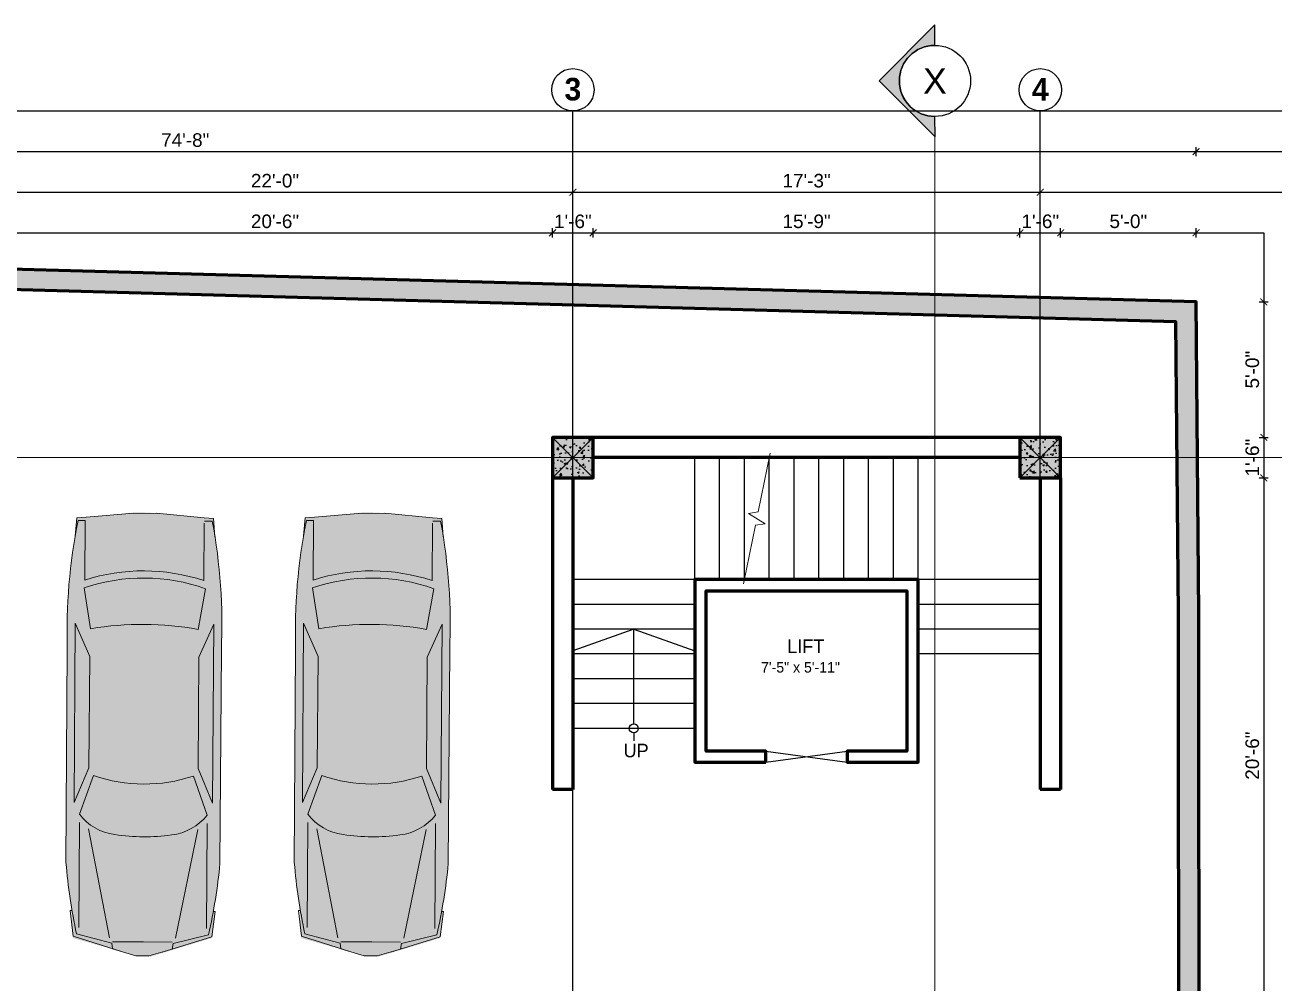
# Model space of a CAD drawing. Header units: feet. Extents: x 109753 to 150441, y 47761 to 75080.
# Drawn here: x 125561 to 126114, y 51160 to 51585 of the extents above; entities that cross this region are included whole.
import ezdxf

# ---------------------------------------------------------------- set-up
doc = ezdxf.new("R2010")
doc.units = ezdxf.units.FT
doc.header["$LTSCALE"] = 50
doc.header["$MEASUREMENT"] = 0
doc.header["$PDMODE"] = 3
doc.header["$PDSIZE"] = -10
for name, pattern in [('( Hidden )', [0.375, 0.25, -0.125]), ('ACAD_ISO04W100', [30, 24, -3, 0, -3]), ('CENTER', [2, 1.25, -0.25, 0.25, -0.25]), ('DASHED', [0.75, 0.5, -0.25])]:
    doc.linetypes.add(name, pattern=pattern)
doc.layers.add('A-ANNO-MASK', color=7, linetype='Continuous', lineweight=13, true_color=0xffffff)
for name, color, linetype, lineweight in [('A-Furniture', 175, 'Continuous', 0), ('CENTRELINE', 146, 'CENTER', 18), ('COLUMN', 16, 'Continuous', 40), ('DIMENSION', 5, 'Continuous', 15), ('LK-VEHC-013M', 13, 'Continuous', 5), ('LK-VEHC-025M', 1, 'Continuous', 5), ('LK-VEHC-COLR', 7, 'Continuous', 5), ('STAIRCASE', 210, 'Continuous', 25), ('TEXT', 181, 'Continuous', 13), ('WALL', 1, 'Continuous', 60)]:
    doc.layers.add(name, color=color, linetype=linetype, lineweight=lineweight)
doc.layers.add('HACTH', color=251, linetype='Continuous')
doc.styles.add('GL_Imperial', font='GOTHIC.TTF', dxfattribs={"height": 8})
doc.styles.add('SANS', font='sanss___.ttf', dxfattribs={"height": 11.81102362204724})
doc.styles.add('STYLUS', font='stylu.ttf')
doc.styles.add('TIMES', font='arial.ttf')
doc.dimstyles.new("1-8'", dxfattribs={"dimtxt": 6, "dimasz": 3, "dimexe": 2, "dimexo": 1, "dimgap": 2, "dimtad": 1, "dimdec": 0, "dimzin": 3, "dimdsep": 46, "dimlunit": 4, "dimtxsty": 'TIMES', "dimblk": 'ARCHTICK', "dimcen": 8, "dimdle": 2, "dimclrt": 7, "dimadec": 0, "dimazin": 0, "dimtfac": 1, "dimtdec": 0, "dimtix": 1, "dimtmove": 0, "dimatfit": 3, "dimfxl": 2, "dimfxlon": 1, "dimarcsym": 0})

# ---------------------------------------------------------------- blocks, each defined once
blk = doc.blocks.new('ARROW')
at = {"layer": 'A-ANNO-MASK'}
h = blk.add_hatch(color=256, dxfattribs=at)
edge = h.paths.add_edge_path()
edge.add_line((0, 17169.44834330531), (0, 26968.98400393563))
edge.add_line((0, 26968.98400393563), (-26968.9840039349, 0))
edge.add_line((-26968.9840039349, 0), (0, -26968.98400393508))
edge.add_line((0, -26968.98400393508), (0, -17169.44834330531))
edge.add_ellipse((0, 0), major_axis=(-12140.63335278354, 12140.63335278354), ratio=0.9999999999999748, start_angle=-45.00000000000068, end_angle=134.9999999999993, ccw=False)
for p, q in [((0, 26968.98400393563), (-26968.9840039349, 0)), ((0, 17169.44834330531), (0, 26968.98400393563)), ((0, -26968.98400393508), (-26968.9840039349, 0)), ((-26968.9840039349, 0), (0, -26968.98400393508)), ((0, -26968.98400393508), (0, -17169.44834330531))]:
    blk.add_line(p, q)
blk.add_ellipse((0, 0), major_axis=(12140.63335278354, 12140.63335278354), ratio=0.9999999999999746, start_param=0.785398163397461, end_param=3.926990816987254)
blk = doc.blocks.new('_ArchTick')
at = {"color": 0, "linetype": 'ByBlock', "const_width": 0.15}
blk.add_lwpolyline([(-0.5, -0.5), (0.5, 0.5)], dxfattribs=at)
blk = doc.blocks.new('*D874')
at = {"layer": 'Defpoints', "color": 0, "transparency": 16777216}
for p in [(125803.2465866081, 51510.65610774327), (125539.3277109663, 51402.02433463007), (125803.2465866081, 51402.02433463007)]:
    blk.add_point(p, dxfattribs=at)
at = {"layer": 'DIMENSION', "color": 0, "lineweight": -2, "transparency": 16777216}
for p, q in [((125537.3277109663, 51510.65610774327), (125805.2465866081, 51510.65610774327)), ((125539.3277109663, 51508.65610774327), (125539.3277109663, 51512.65610774327)), ((125803.2465866081, 51508.65610774327), (125803.2465866081, 51512.65610774327))]:
    blk.add_line(p, q, dxfattribs=at)
at = {"layer": 'DIMENSION', "color": 0, "lineweight": -2, "transparency": 16777216, "xscale": 3, "yscale": 3, "zscale": 3, "rotation": 180}
blk.add_blockref('_ArchTick', (125539.3277109663, 51510.65610774327), dxfattribs=at)
at = {"layer": 'DIMENSION', "color": 0, "lineweight": -2, "transparency": 16777216, "xscale": 3, "yscale": 3, "zscale": 3}
blk.add_blockref('_ArchTick', (125803.2465866081, 51510.65610774327), dxfattribs=at)
at = {"layer": 'DIMENSION', "color": 7, "transparency": 16777216, "insert": (125671.2871487872, 51515.7195456696), "char_height": 6, "attachment_point": 5, "style": 'TIMES'}
blk.add_mtext('22\'-0"', dxfattribs=at)
blk = doc.blocks.new('*D875')
at = {"layer": 'Defpoints', "color": 0, "transparency": 16777216}
for p in [(126010.3277109663, 51510.65610774327), (125803.2465866081, 51402.02433463007), (126010.3277109663, 51402.02433463007)]:
    blk.add_point(p, dxfattribs=at)
at = {"layer": 'DIMENSION', "color": 0, "lineweight": -2, "transparency": 16777216}
for p, q in [((125801.2465866081, 51510.65610774327), (126012.3277109663, 51510.65610774327)), ((125803.2465866081, 51508.65610774327), (125803.2465866081, 51512.65610774327)), ((126010.3277109663, 51508.65610774327), (126010.3277109663, 51512.65610774327))]:
    blk.add_line(p, q, dxfattribs=at)
at = {"layer": 'DIMENSION', "color": 0, "lineweight": -2, "transparency": 16777216, "xscale": 3, "yscale": 3, "zscale": 3, "rotation": 180}
blk.add_blockref('_ArchTick', (125803.2465866081, 51510.65610774327), dxfattribs=at)
at = {"layer": 'DIMENSION', "color": 0, "lineweight": -2, "transparency": 16777216, "xscale": 3, "yscale": 3, "zscale": 3}
blk.add_blockref('_ArchTick', (126010.3277109663, 51510.65610774327), dxfattribs=at)
at = {"layer": 'DIMENSION', "color": 7, "transparency": 16777216, "insert": (125906.7871487872, 51515.72159205432), "char_height": 6, "attachment_point": 5, "style": 'TIMES'}
blk.add_mtext('17\'-3"', dxfattribs=at)
blk = doc.blocks.new('*D876')
at = {"layer": 'Defpoints', "color": 0, "transparency": 16777216}
for p in [(126019.3277109664, 51393.0243346301), (126019.3277109664, 51128.90618864393), (126127.3277109671, 51128.90618864393)]:
    blk.add_point(p, dxfattribs=at)
at = {"layer": 'DIMENSION', "color": 0, "lineweight": -2, "transparency": 16777216}
for p, q in [((126127.3277109671, 51395.0243346301), (126127.3277109671, 51126.90618864393)), ((126125.3277109671, 51393.0243346301), (126129.3277109671, 51393.0243346301)), ((126125.3277109671, 51128.90618864393), (126129.3277109671, 51128.90618864393))]:
    blk.add_line(p, q, dxfattribs=at)
at = {"layer": 'DIMENSION', "color": 0, "lineweight": -2, "transparency": 16777216, "xscale": 3, "yscale": 3, "zscale": 3}
for p, rotation in [((126127.3277109671, 51393.0243346301), 90), ((126127.3277109671, 51128.90618864393), 270)]:
    blk.add_blockref('_ArchTick', p, dxfattribs=dict(at, rotation=rotation))
at = {"layer": 'DIMENSION', "color": 7, "transparency": 16777216, "insert": (126122.2642730408, 51260.96526163696), "char_height": 6, "attachment_point": 5, "rotation": 90, "style": 'TIMES'}
blk.add_mtext('22\'-0"', dxfattribs=at)
blk = doc.blocks.new('*D887')
at = {"layer": 'Defpoints', "color": 0, "transparency": 16777216}
for p in [(126079.3277109663, 51528.65610774327), (125183.7131148961, 51486.73449358177), (126079.3277109663, 51462.02433463007)]:
    blk.add_point(p, dxfattribs=at)
at = {"layer": 'DIMENSION', "color": 0, "lineweight": -2, "transparency": 16777216}
for p, q in [((125181.7131148961, 51528.65610774327), (126081.3277109663, 51528.65610774327)), ((125183.7131148961, 51526.65610774327), (125183.7131148961, 51530.65610774327)), ((126079.3277109663, 51526.65610774327), (126079.3277109663, 51530.65610774327))]:
    blk.add_line(p, q, dxfattribs=at)
at = {"layer": 'DIMENSION', "color": 0, "lineweight": -2, "transparency": 16777216, "xscale": 3, "yscale": 3, "zscale": 3, "rotation": 180}
blk.add_blockref('_ArchTick', (125183.7131148961, 51528.65610774327), dxfattribs=at)
at = {"layer": 'DIMENSION', "color": 0, "lineweight": -2, "transparency": 16777216, "xscale": 3, "yscale": 3, "zscale": 3}
blk.add_blockref('_ArchTick', (126079.3277109663, 51528.65610774327), dxfattribs=at)
at = {"layer": 'DIMENSION', "color": 7, "transparency": 16777216, "insert": (125631.5204129312, 51533.7195456696), "char_height": 6, "attachment_point": 5, "style": 'TIMES'}
blk.add_mtext('74\'-8"', dxfattribs=at)
blk = doc.blocks.new('*D888')
at = {"layer": 'Defpoints', "color": 0, "transparency": 16777216}
for p in [(126079.3277109664, 51462.0243346301), (126078.7001836289, 50471.7356516772), (126145.3277109673, 50471.7356516772)]:
    blk.add_point(p, dxfattribs=at)
at = {"layer": 'DIMENSION', "color": 0, "lineweight": -2, "transparency": 16777216}
for p, q in [((126143.3277109673, 51462.0243346301), (126147.3277109673, 51462.0243346301)), ((126145.3277109673, 51464.0243346301), (126145.3277109673, 50469.7356516772)), ((126143.3277109673, 50471.7356516772), (126147.3277109673, 50471.7356516772))]:
    blk.add_line(p, q, dxfattribs=at)
at = {"layer": 'DIMENSION', "color": 0, "lineweight": -2, "transparency": 16777216, "xscale": 3, "yscale": 3, "zscale": 3}
for p, rotation in [((126145.3277109673, 51462.0243346301), 90), ((126145.3277109673, 50471.7356516772), 270)]:
    blk.add_blockref('_ArchTick', p, dxfattribs=dict(at, rotation=rotation))
at = {"layer": 'DIMENSION', "color": 7, "transparency": 16777216, "insert": (126140.264273041, 50966.8799931536), "char_height": 6, "attachment_point": 5, "rotation": 90, "style": 'TIMES'}
blk.add_mtext('82\'-6"', dxfattribs=at)
blk = doc.blocks.new('*D907')
at = {"layer": 'Defpoints', "color": 0, "transparency": 16777216}
for p in [(125794.2465866081, 51492.65610774327), (125548.3277109663, 51402.02433463007), (125794.2465866081, 51402.02433463007)]:
    blk.add_point(p, dxfattribs=at)
at = {"layer": 'DIMENSION', "color": 0, "lineweight": -2, "transparency": 16777216}
for p, q in [((125548.3277109663, 51490.65610774327), (125548.3277109663, 51494.65610774327)), ((125794.2465866081, 51490.65610774327), (125794.2465866081, 51494.65610774327)), ((125546.3277109663, 51492.65610774327), (125796.2465866081, 51492.65610774327))]:
    blk.add_line(p, q, dxfattribs=at)
at = {"layer": 'DIMENSION', "color": 0, "lineweight": -2, "transparency": 16777216, "xscale": 3, "yscale": 3, "zscale": 3, "rotation": 180}
blk.add_blockref('_ArchTick', (125548.3277109663, 51492.65610774327), dxfattribs=at)
at = {"layer": 'DIMENSION', "color": 0, "lineweight": -2, "transparency": 16777216, "xscale": 3, "yscale": 3, "zscale": 3}
blk.add_blockref('_ArchTick', (125794.2465866081, 51492.65610774327), dxfattribs=at)
at = {"layer": 'DIMENSION', "color": 7, "transparency": 16777216, "insert": (125671.2871487872, 51497.7195456696), "char_height": 6, "attachment_point": 5, "style": 'TIMES'}
blk.add_mtext('20\'-6"', dxfattribs=at)
blk = doc.blocks.new('*D908')
at = {"layer": 'Defpoints', "color": 0, "transparency": 16777216}
for p in [(125812.2465866081, 51492.65610774327), (125794.2465866081, 51402.02433463007), (125812.2465866081, 51402.02433463007)]:
    blk.add_point(p, dxfattribs=at)
at = {"layer": 'DIMENSION', "color": 0, "lineweight": -2, "transparency": 16777216}
for p, q in [((125794.2465866081, 51490.65610774327), (125794.2465866081, 51494.65610774327)), ((125812.2465866081, 51490.65610774327), (125812.2465866081, 51494.65610774327)), ((125794.2465866081, 51492.65610774327), (125812.2465866081, 51492.65610774327))]:
    blk.add_line(p, q, dxfattribs=at)
at = {"layer": 'DIMENSION', "color": 7, "transparency": 16777216, "insert": (125803.2465866081, 51497.7195456696), "char_height": 6, "attachment_point": 5, "style": 'TIMES'}
blk.add_mtext('1\'-6"', dxfattribs=at)
blk = doc.blocks.new('*D909')
at = {"layer": 'Defpoints', "color": 0, "transparency": 16777216}
for p in [(126001.3277109663, 51492.65610774327), (125812.2465866081, 51402.02433463007), (126001.3277109663, 51402.02433463007)]:
    blk.add_point(p, dxfattribs=at)
at = {"layer": 'DIMENSION', "color": 0, "lineweight": -2, "transparency": 16777216}
for p, q in [((125812.2465866081, 51490.65610774327), (125812.2465866081, 51494.65610774327)), ((126001.3277109663, 51490.65610774327), (126001.3277109663, 51494.65610774327)), ((125810.2465866081, 51492.65610774327), (126003.3277109663, 51492.65610774327))]:
    blk.add_line(p, q, dxfattribs=at)
at = {"layer": 'DIMENSION', "color": 0, "lineweight": -2, "transparency": 16777216, "xscale": 3, "yscale": 3, "zscale": 3, "rotation": 180}
blk.add_blockref('_ArchTick', (125812.2465866081, 51492.65610774327), dxfattribs=at)
at = {"layer": 'DIMENSION', "color": 0, "lineweight": -2, "transparency": 16777216, "xscale": 3, "yscale": 3, "zscale": 3}
blk.add_blockref('_ArchTick', (126001.3277109663, 51492.65610774327), dxfattribs=at)
at = {"layer": 'DIMENSION', "color": 7, "transparency": 16777216, "insert": (125906.7871487872, 51497.7195456696), "char_height": 6, "attachment_point": 5, "style": 'TIMES'}
blk.add_mtext('15\'-9"', dxfattribs=at)
blk = doc.blocks.new('*D910')
at = {"layer": 'Defpoints', "color": 0, "transparency": 16777216}
for p in [(126019.3277109663, 51492.65610774327), (126001.3277109663, 51402.02433463007), (126019.3277109663, 51402.02433463007)]:
    blk.add_point(p, dxfattribs=at)
at = {"layer": 'DIMENSION', "color": 0, "lineweight": -2, "transparency": 16777216}
for p, q in [((126001.3277109663, 51490.65610774327), (126001.3277109663, 51494.65610774327)), ((126019.3277109663, 51490.65610774327), (126019.3277109663, 51494.65610774327)), ((126001.3277109663, 51492.65610774327), (126019.3277109663, 51492.65610774327))]:
    blk.add_line(p, q, dxfattribs=at)
at = {"layer": 'DIMENSION', "color": 7, "transparency": 16777216, "insert": (126010.3277109663, 51497.7195456696), "char_height": 6, "attachment_point": 5, "style": 'TIMES'}
blk.add_mtext('1\'-6"', dxfattribs=at)
blk = doc.blocks.new('*D911')
at = {"layer": 'Defpoints', "color": 0, "transparency": 16777216}
for p in [(126079.3277109663, 51492.65610774327), (126079.3277109663, 51462.02433463007), (126019.3277109663, 51402.02433463007)]:
    blk.add_point(p, dxfattribs=at)
at = {"layer": 'DIMENSION', "color": 0, "lineweight": -2, "transparency": 16777216}
for p, q in [((126019.3277109663, 51490.65610774327), (126019.3277109663, 51494.65610774327)), ((126079.3277109663, 51490.65610774327), (126079.3277109663, 51494.65610774327)), ((126017.3277109663, 51492.65610774327), (126081.3277109663, 51492.65610774327))]:
    blk.add_line(p, q, dxfattribs=at)
at = {"layer": 'DIMENSION', "color": 0, "lineweight": -2, "transparency": 16777216, "xscale": 3, "yscale": 3, "zscale": 3, "rotation": 180}
blk.add_blockref('_ArchTick', (126019.3277109663, 51492.65610774327), dxfattribs=at)
at = {"layer": 'DIMENSION', "color": 0, "lineweight": -2, "transparency": 16777216, "xscale": 3, "yscale": 3, "zscale": 3}
blk.add_blockref('_ArchTick', (126079.3277109663, 51492.65610774327), dxfattribs=at)
at = {"layer": 'DIMENSION', "color": 7, "transparency": 16777216, "insert": (126049.3277109663, 51497.7195456696), "char_height": 6, "attachment_point": 5, "style": 'TIMES'}
blk.add_mtext('5\'-0"', dxfattribs=at)
blk = doc.blocks.new('*D912')
at = {"layer": 'Defpoints', "color": 0, "transparency": 16777216}
for p in [(126079.3277109664, 51462.0243346301), (126019.3277109664, 51402.0243346301), (126109.3277109666, 51402.0243346301)]:
    blk.add_point(p, dxfattribs=at)
at = {"layer": 'DIMENSION', "color": 0, "lineweight": -2, "transparency": 16777216}
for p, q in [((126107.3277109666, 51462.0243346301), (126111.3277109666, 51462.0243346301)), ((126109.3277109666, 51464.0243346301), (126109.3277109666, 51400.0243346301)), ((126107.3277109666, 51402.0243346301), (126111.3277109666, 51402.0243346301))]:
    blk.add_line(p, q, dxfattribs=at)
at = {"layer": 'DIMENSION', "color": 0, "lineweight": -2, "transparency": 16777216, "xscale": 3, "yscale": 3, "zscale": 3}
for p, rotation in [((126109.3277109666, 51462.0243346301), 90), ((126109.3277109666, 51402.0243346301), 270)]:
    blk.add_blockref('_ArchTick', p, dxfattribs=dict(at, rotation=rotation))
at = {"layer": 'DIMENSION', "color": 7, "transparency": 16777216, "insert": (126104.2642730403, 51432.02433463005), "char_height": 6, "attachment_point": 5, "rotation": 90, "style": 'TIMES'}
blk.add_mtext('5\'-0"', dxfattribs=at)
blk = doc.blocks.new('*D913')
at = {"layer": 'Defpoints', "color": 0, "transparency": 16777216}
for p in [(126019.3277109664, 51402.0243346301), (126019.3277109664, 51384.0243346301), (126109.3277109667, 51384.0243346301)]:
    blk.add_point(p, dxfattribs=at)
at = {"layer": 'DIMENSION', "color": 0, "lineweight": -2, "transparency": 16777216}
for p, q in [((126107.3277109667, 51402.0243346301), (126111.3277109667, 51402.0243346301)), ((126109.3277109667, 51402.0243346301), (126109.3277109667, 51384.0243346301)), ((126107.3277109667, 51384.0243346301), (126111.3277109667, 51384.0243346301))]:
    blk.add_line(p, q, dxfattribs=at)
at = {"layer": 'DIMENSION', "color": 7, "transparency": 16777216, "insert": (126104.2642730404, 51393.02433463005), "char_height": 6, "attachment_point": 5, "rotation": 90, "style": 'TIMES'}
blk.add_mtext('1\'-6"', dxfattribs=at)
blk = doc.blocks.new('*D914')
at = {"layer": 'Defpoints', "color": 0, "transparency": 16777216}
for p in [(126019.3277109664, 51384.0243346301), (126019.3277109664, 51137.90618864393), (126109.3277109668, 51137.90618864393)]:
    blk.add_point(p, dxfattribs=at)
at = {"layer": 'DIMENSION', "color": 0, "lineweight": -2, "transparency": 16777216}
for p, q in [((126107.3277109668, 51384.0243346301), (126111.3277109668, 51384.0243346301)), ((126109.3277109668, 51386.0243346301), (126109.3277109668, 51135.90618864393)), ((126107.3277109668, 51137.90618864393), (126111.3277109668, 51137.90618864393))]:
    blk.add_line(p, q, dxfattribs=at)
at = {"layer": 'DIMENSION', "color": 0, "lineweight": -2, "transparency": 16777216, "xscale": 3, "yscale": 3, "zscale": 3}
for p, rotation in [((126109.3277109668, 51384.0243346301), 90), ((126109.3277109668, 51137.90618864393), 270)]:
    blk.add_blockref('_ArchTick', p, dxfattribs=dict(at, rotation=rotation))
at = {"layer": 'DIMENSION', "color": 7, "transparency": 16777216, "insert": (126104.2642730405, 51260.96526163696), "char_height": 6, "attachment_point": 5, "rotation": 90, "style": 'TIMES'}
blk.add_mtext('20\'-6"', dxfattribs=at)
blk = doc.blocks.new('*U559')
at = {"layer": 'LK-VEHC-COLR', "true_color": 0x005194, "transparency": 33554508}
h = blk.add_hatch(color=154, dxfattribs=at)
h.dxf.hatch_style = 1
h.paths.add_polyline_path([(-25.75213022576508, 34.91884481146121), (-42.26832162663942, 35.02302258811727, 0.01430996461040831), (-56.78740247539452, 34.22631918383806), (-64.04236246976748, 33.51464944875321, 0.01359673957397087), (-77.72495420964519, 31.59597815946205), (-79.57703569288111, 31.45157919517293), (-85.33019990116945, 30.81197965707514), (-85.63882366552403, 26.79762010473211), (-85.65643963351272, 26.60177726209595), (-85.65643963351272, 25.71135338127563), (-87.99252476292759, 3.506093420982655), (-87.60317734777868, -5.843489360451031), (-85.2670922183638, -28.43831547339645), (-85.26709221836381, -30.78249489650047), (-77.72495420964557, -31.37052351556619, 0.007042589773804127), (-70.65057343839433, -32.45726969153014), (-49.73267678234605, -34.49209566329057, 0.003653844471798119), (-46.023479548878, -34.67137098649982), (70.90030584155829, -34.67137098649983, 0.005249798535519758), (76.22012046424663, -34.13222284144931), (79.08895889362381, -33.79452299645727, 0.01313141691335219), (92.3133507771629, -31.8079254413691), (92.3133507771629, -32.33397504703067), (93.4433892135323, -32.33397504703067), (104.3451181147416, -31.16527756551728), (112.9107618865362, -3.506094397424791), (112.5214144713875, 3.116527268330683), (104.7344655298903, 31.55484274172726), (92.3133507771629, 32.28590604928306), (92.3133507771629, 32.03338008526483, 0.02146020927456215), (70.65636880234648, 34.91884481146121)])
h.paths.add_polyline_path([(27.69171155586878, -24.5578266057521), (43.41048860950241, -31.19836846138492), (-37.62853956632808, -31.19836846138491), (-22.60837491539836, -24.5578266057521)], flags=16)
h.paths.add_polyline_path([(31.19074532912214, 22.68841027346849), (48.7095104534037, 28.97224696900185, -0.2037848478627256), (57.81809721554799, 12.9043723376806, -0.04670600568767259), (58.69412905926497, -0.01802310301409986, -0.04625310885510214), (57.81809721554798, -12.67891769378478, -0.2037848478627262), (48.70951045340369, -28.74679232510608), (31.15680274369669, -22.45078070386737, 0.1659889442403227)], flags=16)
h.paths.add_polyline_path([(-22.60837491539837, 24.78328124964787), (-37.62853956632807, 31.4238231052807), (43.41048860950239, 31.42382310528069), (27.69171155586877, 24.78328124964787)], flags=16)
h.paths.add_polyline_path([(-35.18339665866549, -24.20832428166135), (-53.57999634602557, -27.33402881795479, -0.1693776825635575), (-53.60017893650971, 27.56291261809153), (-35.1833966586665, 24.43377892555731, 0.08627177125620375)], flags=16)
h.paths.add_polyline_path([(109.4063211142709, -13.37759749005436), (109.9533096239551, -11.62625190302512), (109.4293521344032, -13.3737568390318)], flags=16)
at = {"layer": 'LK-VEHC-COLR', "true_color": 0x5c5d60, "transparency": 33554508}
h = blk.add_hatch(color=251, dxfattribs=at)
h.dxf.hatch_style = 1
h.paths.add_polyline_path([(27.69171155586878, 24.78328124964787), (43.41048860950242, 31.42382310528069), (-37.62853956632807, 31.42382310528069), (-22.60837491539836, 24.78328124964787)])
at = {"layer": 'LK-VEHC-COLR', "true_color": 0x848589, "transparency": 33554508}
h = blk.add_hatch(color=252, dxfattribs=at)
h.dxf.hatch_style = 1
h.paths.add_polyline_path([(31.1568027436967, -22.45078070386737), (48.70951045340369, -28.74679232510609, 0.2037848478627205), (57.8180972155479, -12.67891769378528, 0.04625310885510098), (58.69412905926496, -0.01802310301492316, 0.04670600568767631), (57.81809721554795, 12.9043723376808, 0.2037848478627233), (48.70951045340369, 28.97224696900185), (31.19074532912215, 22.6884102734685, -0.1659889442403227)])
h = blk.add_hatch(color=252, dxfattribs=at)
h.dxf.hatch_style = 1
h.paths.add_polyline_path([(-35.18339665866648, 24.43377892555731), (-53.60017893650969, 27.56291261809153, 0.1693776825635575), (-53.57999634602557, -27.3340288179548), (-35.18339665866557, -24.20832428166137, -0.08627177125620378)])
at = {"layer": 'LK-VEHC-COLR', "true_color": 0x5c5d60, "transparency": 33554508}
h = blk.add_hatch(color=251, dxfattribs=at)
h.dxf.hatch_style = 1
h.paths.add_polyline_path([(43.41048860950242, -31.19836846138492), (27.69171155586877, -24.5578266057521), (-22.60837491539837, -24.5578266057521), (-37.62853956632807, -31.19836846138491)])
at = {"layer": 'LK-VEHC-013M', "transparency": 33554516}
for p, q in [((-85.31542344380296, 31.00418135905034), (-85.63882366552389, 26.79762010473337)), ((-77.01481909109975, 31.65134439283316), (-85.31542344380296, 31.00418135905034)), ((-37.62853956632807, 31.42382310528069), (43.41048860950241, 31.42382310528069)), ((-22.60837491539837, 24.78328124964787), (-37.62853956632807, 31.42382310528069)), ((43.41048860950241, 31.42382310528069), (27.69171155586878, 24.78328124964787)), ((31.18477306758723, 22.68626807246732), (48.70951045340369, 28.97224696900185)), ((52.49244884105099, 28.97730760400941), (99.99808620330361, 28.9773076040094)), ((92.3133507771629, 32.82183163427975), (103.840453916374, 31.42382310528068)), ((92.3133507771629, 32.12282698609783), (92.3133507771629, 32.82183163427975)), ((103.840453916374, 31.42382310528068), (110.8265769398109, 9.055682804475275)), ((-85.63882366552389, 26.79762010473337), (-87.57922449404896, 5.225509258690414)), ((-84.08625832452482, 27.22137004347929), (-57.14610144048902, 27.22137004347929)), ((-53.60017893650969, 27.56291261809153), (-35.18339665866552, 24.43377892555714)), ((27.69171155586878, 24.78328124964787), (-22.60837491539837, 24.78328124964787)), ((55.28689795006562, 24.78328124964787), (104.539066319078, 14.99722001192639)), ((106.2855968240367, 13.59921148292755), (106.2855968240367, -0.3808761091554581)), ((-87.57922449404896, 5.225509258690414), (-87.47142458740882, -5.262652881299568)), ((106.2855968240367, -13.37375683903179), (106.2855968240367, 0.6063307530512182)), ((-85.63882366552389, -26.57216546083759), (-87.57922449404896, -5.00005461479463)), ((103.840453916374, -31.19836846138492), (110.8265769398109, -8.830228160579516)), ((55.28689795006562, -24.5578266057521), (104.539066319078, -14.77176536803064)), ((31.1568027436967, -22.45078070386737), (48.70951045340369, -28.74679232510609)), ((-85.31542344380296, -30.77872671515456), (-85.63882366552389, -26.57216546083759)), ((-83.15208466103718, -26.5907320968206), (-57.25850591703215, -26.5907320968206)), ((-53.57999634602555, -27.33402881795479), (-35.18339665866552, -24.20832428166136)), ((-22.60837491539837, -24.5578266057521), (-37.62853956632807, -31.19836846138491)), ((27.69171155586878, -24.5578266057521), (-22.60837491539837, -24.5578266057521)), ((43.41048860950241, -31.19836846138492), (27.69171155586878, -24.5578266057521)), ((-77.01481909109975, -31.42588974893738), (-85.31542344380296, -30.77872671515456)), ((-37.62853956632808, -31.19836846138491), (43.41048860950241, -31.19836846138492)), ((52.49244884105099, -28.75185296011364), (99.99808620330361, -28.75185296011364)), ((92.3133507771629, -32.59637699038399), (103.840453916374, -31.19836846138492)), ((92.3133507771629, -31.89737234220207), (92.3133507771629, -32.59637699038399))]:
    blk.add_line(p, q, dxfattribs=at)
for centre, radius, start, end in [((34.3705889442092, 10.22808873162876), 23.59974868668143, 6.511524289010805, 52.58470467935606), ((25.11274571196543, 0.1433766096160965), 86.60101421608813, 161.7794725705643, 197.9811651863156), ((25.11274571196543, 0.1433766096160965), 83.351997346414, 160.7942902840444, 199.2478387370644), ((104.723516569786, 0.112727321950733), 142.0051334291089, 170.1384008920261, 189.8615991079762), ((-34.938311485452, 0.1685280176232048), 69.85840859912508, 341.1078424244241, 18.80599003548548), ((-10.76180906988715, 1.76432866201079), 69.47880338070667, 358.5300201955237, 9.22647479978037), ((-10.03015354635772, -1.62361121292497), 68.74303552241622, 350.7454613572963, 1.338343407950403), ((34.3705889442092, -10.00263408773299), 23.59974868668143, 307.4152953206439, 353.4884757109892)]:
    blk.add_arc(centre, radius, start, end, dxfattribs=at)
at = {"layer": 'LK-VEHC-025M', "transparency": 33554516}
for p, q in [((-25.75213022576508, 34.91884481146121), (70.65636880234717, 34.91884481146121)), ((-84.08625832452482, 27.22137004347929), (-84.0862583245248, 30.44345688166036)), ((102.8138034013857, 29.94424038071445), (106.9683317002535, 14.00961104806559)), ((106.9683317002535, 14.00961104806559), (109.4293521344032, 13.59921148292755)), ((109.4293521344032, 13.59921148292755), (112.5731079465706, 3.114145597024155)), ((112.5731079465706, 3.114145597024155), (112.5731079465706, -0.03137455242927679)), ((112.5731079465706, -2.888690953128396), (112.5731079465706, 0.2568291963250362)), ((109.4293521344032, -13.37375683903179), (112.5731079465706, -2.888690953128396)), ((102.8138034013857, -29.7187857368187), (106.9683317002535, -13.78415640416984)), ((106.9683317002535, -13.78415640416984), (109.4293521344032, -13.37375683903179)), ((-84.0862583245248, -26.6548397829358), (-84.0862583245248, -30.21800223776458)), ((-25.75213022576509, -34.69339016756544), (70.65636880234717, -34.69339016756545))]:
    blk.add_line(p, q, dxfattribs=at)
for centre, radius, start, end in [((-35.61202995505847, -218.9767197867611), 254.0869444605955, 87.77606629385332, 100.9981975881219), ((47.88621431882619, -218.6999937906182), 254.6389507303842, 77.54294864864436, 84.86968229666027), ((-35.61202995505845, 219.2021744306569), 254.0869444605955, 259.001802411878, 272.2239337061466), ((47.88621431882622, 218.925448434514), 254.6389507303842, 275.1303177033397, 282.4570513513556)]:
    blk.add_arc(centre, radius, start, end, dxfattribs=at)
blk = doc.blocks.new('A$Cb5c74cea')
at = {"true_color": 0xffffff, "transparency": 33554687}
h = blk.add_hatch(color=7, dxfattribs=at)
h.dxf.hatch_style = 1
h.paths.add_polyline_path([(-9, -9), (9, -9), (9, 9), (-9, 9)])
at = {"layer": 'HACTH', "transparency": 33554623}
h = blk.add_hatch(dxfattribs=at)
h.set_pattern_fill('AR-CONC', color=256)
h.set_pattern_definition([(49.99999999999999, (-126497.0296379852, -50480.55175068545), (7.172601826007535, -0.6275213498259511), [0.75, -8.25]), (355, (-126497.0296379852, -50480.55175068545), (-1.38751333613, 7.521921337000118), [0.6, -6.6]), (100.45144446, (-126496.4319211752, -50480.60404412545), (5.78508846727112, 6.894399909686294), [0.6374019199999997, -7.011421119999998]), (46.18420000000001, (-126497.0296379852, -50478.55175068545), (10.67241330671572, -1.655192807930765), [1.125, -12.375]), (96.63563549, (-126496.1402705352, -50478.68968375545), (9.346619456742284, 9.741186007745505), [0.95610342, -10.5171376]), (351.1841639899999, (-126497.0296379852, -50478.55175068545), (9.346619450547731, 9.741186002699902), [0.9, -9.90000001]), (21, (-126496.0296379852, -50479.05175068545), (5.969070521184617, -4.026188906653388), [0.75, -8.25]), (326.0000000000001, (-126496.0296379852, -50479.05175068545), (2.433153319215817, 7.25150045046853), [0.6, -6.6]), (71.45144474, (-126495.5322154452, -50479.38726642545), (8.402223767299711, 3.225311528063538), [0.6374019000000001, -7.01142112]), (37.50000000000001, (-126497.0296379852, -50480.55175068545), (0.1215985531729067, 3.328938538313115), [0, -6.52, 0, -6.7, 0, -6.625]), (7.499999999999999, (-126497.0296379852, -50480.55175068545), (2.630695374421486, 3.944117118823602), [0, -3.82, 0, -6.37, 0, -2.525]), (327.5, (-126499.2596379852, -50480.55175068545), (5.33822436172409, -0.2255487173437976), [0, -2.5, 0, -7.8, 0, -10.35]), (317.5, (-126500.2596379852, -50480.55175068545), (5.831861693423862, 1.001049823323177), [0, -3.25, 0, -5.18, 0, -7.35])])
h.paths.add_polyline_path([(-9, -9), (9, -9), (9, 9), (-9, 9)])
at = {"layer": 'COLUMN'}
blk.add_lwpolyline([(-9, -9), (9, -9), (9, 9), (-9, 9)], close=True, dxfattribs=at)
at = {"layer": 'Defpoints', "color": 18, "true_color": 0x000000}
for p, q in [((-9, -9), (9, 9)), ((-9, 9), (9, -9))]:
    blk.add_line(p, q, dxfattribs=at)

msp = doc.modelspace()

# ---------------------------------------------------------------- hatches: boundary and pattern name
at = {"layer": 'HACTH', "true_color": 0x000000, "transparency": 33554623}
h = msp.add_hatch(dxfattribs=at)
h.set_pattern_fill('AR-CONC', color=18)
h.set_pattern_definition([(49.99999999999999, (0, 0), (7.172601826007535, -0.6275213498259511), [0.75, -8.25]), (355, (0, 0), (-1.38751333613, 7.521921337000118), [0.6, -6.6]), (100.45144446, (0.597716810007114, -0.05229343999963021), (5.78508846727112, 6.894399909686294), [0.6374019199999996, -7.011421119999997]), (46.18420000000001, (0, 2), (10.67241330671572, -1.655192807930765), [1.125, -12.375]), (96.63563549, (0.8893674499995541, 1.862066929999855), (9.346619456742284, 9.741186007745505), [0.95610342, -10.5171376]), (351.1841639899999, (0, 2), (9.346619450547731, 9.741186002699902), [0.9, -9.90000001]), (21, (1, 1.5), (5.969070521184617, -4.026188906653388), [0.75, -8.25]), (326.0000000000001, (1, 1.5), (2.433153319215817, 7.25150045046853), [0.6, -6.6]), (71.45144474, (1.49742253999284, 1.164484259999881), (8.402223767299711, 3.225311528063538), [0.6374019000000001, -7.01142112]), (37.50000000000001, (0, 0), (0.1215985531729067, 3.328938538313115), [0, -6.52, 0, -6.7, 0, -6.625]), (7.499999999999999, (0, 0), (2.630695374421486, 3.944117118823602), [0, -3.82, 0, -6.37, 0, -2.525]), (327.5, (-2.229999999995925, 0), (5.33822436172409, -0.2255487173437976), [0, -2.5, 0, -7.8, 0, -10.35]), (317.5, (-3.229999999995925, 0), (5.831861693423862, 1.001049823323177), [0, -3.25, 0, -5.18, 0, -7.35])])
h.paths.add_polyline_path([(125266.3277109663, 50696.66989667161), (125043.9809458204, 50696.66989667161), (125062.6238525661, 50813.30890695886), (125160.4741741522, 51341.47104355223), (125190.8789802965, 51477.53336131021), (126070.4037051281, 51453.26712464112), (126071.533657, 51323.64002339408), (126072.0144693975, 50646.41240751449), (126069.3793021715, 50575.31835725093), (126069.6723502297, 50480.70773193306), (126019.3277109663, 50480.55179385816), (126019.3277109663, 50471.55175068545), (126078.7001836288, 50471.73565167717), (126078.3798186458, 50575.16555174274), (126081.0145877785, 50646.24886186776), (126080.5336291511, 51323.68244369251), (126079.3277109663, 51462.02433463007), (125183.7131148961, 51486.73449358177), (125151.6548203863, 51343.27277132461), (125053.7541974252, 50814.83912533472), (125033.4282013022, 50687.66989667161), (125266.3277109663, 50687.66989667161)])

# ---------------------------------------------------------------- linework, layer by layer
at = {"linetype": 'ACAD_ISO04W100', "ltscale": 3}
for p, q in [((125803.2465866081, 51137.9061886439), (125803.2465866081, 51546.65610774327)), ((126010.3277109663, 51245.96526163038), (126010.3277109663, 51546.65610774327))]:
    msp.add_line(p, q, dxfattribs=at)
for p, q in [((125830.2465866081, 51317.02433463003), (125803.2465866081, 51307.41703425106)), ((125830.2465866081, 51275.02433463004), (125830.2465866081, 51317.02433463003)), ((125830.2465866081, 51317.02433463003), (125857.2465866081, 51307.41703425106)), ((125830.2465866081, 51271.02433463004), (125830.2465866081, 51267.54351785645))]:
    msp.add_line(p, q)
for centre, radius in [((125963.6598460382, 51559.96695090338), 15.77055294241918), ((125803.2465866081, 51556.03110774327), 9.375000000000002), ((126010.3277109663, 51556.03110774327), 9.375000000000002), ((125830.2465866081, 51273.02433463004), 2)]:
    msp.add_circle(centre, radius)
at = {"layer": 'A-Furniture'}
msp.add_lwpolyline([(125890.6457955724, 51394.98408772735), (125885.3454000546, 51368.96396427604), (125881.0077102944, 51368.31676266415), (125888.485462922, 51363.73190659532), (125884.1477731616, 51363.08470498378), (125878.8473776438, 51337.06458153247)], dxfattribs=at)
at = {"layer": 'CENTRELINE', "ltscale": 35}
for p, q in [((125963.6719772246, 51544.19640263866), (125963.6719772246, 50760.73326885977)), ((124950.0557286397, 51393.02433463007), (126163.3277109663, 51393.02433463007))]:
    msp.add_line(p, q, dxfattribs=at)
at = {"layer": 'Defpoints'}
for points in [[(124950.0557286397, 51546.65610774327), (126163.3277109663, 51546.65610774327), (126163.3277109663, 50387.71833809125), (124950.0557286397, 50387.71833809125)], [(124968.0557286397, 51528.65610774327), (126145.3277109663, 51528.65610774327), (126145.3277109663, 50405.71833809125), (124968.0557286397, 50405.71833809125)], [(124986.0557286397, 51510.65610774327), (126127.3277109663, 51510.65610774327), (126127.3277109663, 50423.71833809125), (124986.0557286397, 50423.71833809125)], [(125004.0557286397, 51492.65610774327), (126109.3277109663, 51492.65610774327), (126109.3277109663, 50441.71833809125), (125004.0557286397, 50441.71833809125)]]:
    msp.add_lwpolyline(points, close=True, dxfattribs=at)
msp.add_lwpolyline([(125278.3277109663, 50471.55175068545), (126078.7001836288, 50471.73565167717), (126079.6972032122, 50610.70720680526), (126081.0145877785, 50646.24886186776), (126080.7741084648, 50984.96565278013), (126080.5336291511, 51323.68244369251), (126079.3277109663, 51462.02433463007), (126010.3277109663, 51463.92805635943), (125963.6719772246, 51465.2152959844), (125803.2465866081, 51469.64145978232), (125539.3277109663, 51476.92302642503), (125287.3277109663, 51484.20683130257), (125183.7131148961, 51486.73449358177), (125162.7724219575, 51393.02433463007), (125151.6548203863, 51343.27277132461), (125111.9400479721, 51128.9061886439), (125071.9007709771, 50912.78804265773), (125053.7541974252, 50814.83912533472), (125033.4282013021, 50687.66989667161), (125278.3277109663, 50687.66989667161), (125278.3277109663, 50471.55175068545)], dxfattribs=at)
at = {"layer": 'STAIRCASE'}
for p, q in [((125857.2465866081, 51339.02433463001), (125857.2465866081, 51393.02433463007)), ((125868.2465866081, 51339.02433463001), (125868.2465866081, 51393.02433463007)), ((125879.2465866081, 51339.02433463001), (125879.2465866081, 51393.02433463007)), ((125803.2465866083, 51295.02433463), (125803.2465866081, 51384.02433463007)), ((125857.2465866081, 51339.02433462998), (125803.2465866081, 51339.02433463)), ((125857.2465866081, 51328.02433463001), (125803.2465866081, 51328.02433463)), ((125857.2465866081, 51317.02433463007), (125803.2465866081, 51317.02433463)), ((125857.2465866081, 51306.02433463001), (125803.2465866081, 51306.02433463)), ((125857.2465866081, 51295.02433463007), (125803.2465866081, 51295.02433463)), ((125857.2465866081, 51284.02433463007), (125803.2465866082, 51284.02433463)), ((125857.2465866081, 51273.02433463007), (125803.2465866082, 51273.02433463))]:
    msp.add_line(p, q, dxfattribs=at)
at = {"layer": 'STAIRCASE', "linetype": '( Hidden )', "ltscale": 10}
for p, q in [((125890.2465866081, 51339.02433463001), (125890.2465866081, 51393.02433463007)), ((125901.2465866081, 51339.02433463001), (125901.2465866081, 51393.02433463007)), ((125912.2465866081, 51339.02433463001), (125912.2465866081, 51393.02433463007)), ((125923.2465866081, 51339.02433463001), (125923.2465866081, 51393.02433463007)), ((125934.2465866081, 51339.02433463001), (125934.2465866081, 51393.02433463007)), ((125945.2465866081, 51339.02433463001), (125945.2465866081, 51393.02433463007)), ((125956.2465866081, 51339.02433463001), (125956.2465866081, 51393.02433463007)), ((126010.3277109664, 51273.02433463008), (126010.3277109664, 51384.02433463007)), ((126010.3277109663, 51339.02433462997), (125956.2465866081, 51339.02433462998)), ((126010.3277109663, 51328.02433463001), (125956.2465866081, 51328.02433463003)), ((126010.3277109663, 51317.02433463007), (125956.2465866081, 51317.02433463007)), ((126010.3277109663, 51306.02433463001), (125956.2465866081, 51306.02433463001)), ((125888.7465866081, 51258.02433463001), (125924.7465866081, 51263.02433463001)), ((125888.7465866081, 51263.02433463001), (125924.7465866081, 51258.02433463001))]:
    msp.add_line(p, q, dxfattribs=at)
at = {"layer": 'WALL'}
for p, q in [((126001.3277109663, 51402.02433463007), (125812.2465866081, 51402.02433463007)), ((126001.3277109663, 51393.02433463007), (125812.2465866081, 51393.02433463007)), ((125803.2465866081, 51245.96526163038), (125794.2465866081, 51245.96526163039)), ((126019.3277109663, 51245.96526163038), (126010.3277109663, 51245.96526163039))]:
    msp.add_line(p, q, dxfattribs=at)
at = {"layer": 'WALL', "linetype": 'DASHED', "ltscale": 1000}
for p, q in [((125794.2465866081, 51384.02433463007), (125794.2465866081, 51245.96526163038)), ((125803.2465866081, 51384.02433463007), (125803.2465866081, 51245.96526163037)), ((126010.3277109663, 51384.02433463007), (126010.3277109663, 51245.96526163038)), ((126019.3277109663, 51384.02433463007), (126019.3277109663, 51245.96526163037))]:
    msp.add_line(p, q, dxfattribs=at)
at = {"layer": 'WALL'}
for points in [[(126019.3277109663, 50471.55175068545), (126078.7001836288, 50471.73565167717), (126078.3798186458, 50575.16555174276), (126081.0145877785, 50646.24886186776), (126080.5336291511, 51323.68244369251), (126079.3277109663, 51462.02433463007), (125183.7131148961, 51486.73449358177), (125151.6548203863, 51343.27277132461), (125053.7541974252, 50814.83912533472), (125033.4282013021, 50687.66989667161), (125278.3277109663, 50687.66989667161)], [(126019.2998343947, 50480.55170751295), (126069.6723502297, 50480.70773193306), (126069.3793021715, 50575.31835725093), (126072.0144693975, 50646.41240751449), (126071.533657, 51323.64002339409), (126070.4037051281, 51453.26712464112), (125190.8789802965, 51477.53336131021), (125160.4741741522, 51341.47104355223), (125062.6238525661, 50813.30890695886), (125043.9809458204, 50696.66989667161)]]:
    msp.add_lwpolyline(points, dxfattribs=at)
for points in [[(125794.2465866081, 51384.02433463007), (125812.2465866081, 51384.02433463007), (125812.2465866081, 51402.02433463007), (125794.2465866081, 51402.02433463007)], [(126001.3277109663, 51384.02433463007), (126019.3277109663, 51384.02433463007), (126019.3277109663, 51402.02433463007), (126001.3277109663, 51402.02433463007)], [(125888.7465866081, 51258.02433463001), (125888.7465866081, 51263.02433463001), (125862.2465866081, 51263.02433463001), (125862.2465866081, 51334.02433463001), (125951.2465866081, 51334.02433463001), (125951.2465866081, 51263.02433463001), (125924.7465866081, 51263.02433463001), (125924.7465866081, 51258.02433463001), (125956.2465866081, 51258.02433463001), (125956.2465866081, 51339.02433463001), (125857.2465866081, 51339.02433463001), (125857.2465866081, 51258.02433463001)]]:
    msp.add_lwpolyline(points, close=True, dxfattribs=at)

# ---------------------------------------------------------------- block references
at = {"xscale": 0.0009185241498223291, "yscale": 0.0009185241498223291, "zscale": 0.0009185241498223291, "rotation": 0.04400622102133561}
msp.add_blockref('ARROW', (125963.6598469224, 51559.98996480679), dxfattribs=at)
for p in [(125803.2465866081, 51393.02433463007), (126010.3277109663, 51393.02433463007)]:
    msp.add_blockref('A$Cb5c74cea', p)
at = {"ltscale": 0.1, "transparency": 33554534, "xscale": -0.9802004874832536, "yscale": 0.9802004874832553, "zscale": 0.9802004874832551, "rotation": 89.62852204000127}
for p in [(125613.3517208832, 51282.59504789855), (125714.5066513128, 51282.59504789855)]:
    msp.add_blockref('*U559', p, dxfattribs=at)

# ---------------------------------------------------------------- texts
at = {"ltscale": 0.25, "insert": (125963.6368321348, 51559.96695001921), "char_height": 11.25, "width": 7.753228859509846, "attachment_point": 5, "style": 'SANS'}
msp.add_mtext('X', dxfattribs=at)
at = {"char_height": 10, "attachment_point": 5, "style": 'STYLUS'}
for s, insert in [('{\\fStylus BT|b1|i0|c0|p34;3}', (125803.2465866081, 51556.24832281261)), ('{\\fStylus BT|b1|i0|c0|p34;4}', (126010.3277109663, 51556.24832281261))]:
    msp.add_mtext_dynamic_manual_height_columns(s, width=4.175797679477883, gutter_width=43.75000000000001, heights=[0], dxfattribs=dict(at, insert=insert))
at = {"layer": 'TEXT', "attachment_point": 1, "style": 'GL_Imperial'}
for s, insert, char_height, width in [('\\pi11.52929;{\\H0.75x;LIFT\\P\\pi0;\\H0.77778x;7\'-5" x 5\'-11"}', (125886.6348567725, 51312.45513172625), 8, 35.54803698164514), ('\\pi0.05386;UP', (125825.6275210039, 51266.23389185939), 6, 9.301473396998636)]:
    msp.add_mtext(s, dxfattribs=dict(at, insert=insert, char_height=char_height, width=width))

# ---------------------------------------------------------------- dimensions: what is measured, and where the dimension line sits
at = {"layer": 'DIMENSION'}
for base, p1, p2, picture, middle in [((126079.3277109663, 51528.65610774327), (125183.7131148961, 51486.73449358177), (126079.3277109663, 51462.02433463007), '*D887', (125631.5204129312, 51533.7195456696)), ((125794.2465866081, 51492.65610774327), (125548.3277109663, 51402.02433463007), (125794.2465866081, 51402.02433463007), '*D907', (125671.2871487872, 51497.7195456696)), ((125812.2465866081, 51492.65610774327), (125794.2465866081, 51402.02433463007), (125812.2465866081, 51402.02433463007), '*D908', (125803.2465866081, 51497.7195456696)), ((126001.3277109663, 51492.65610774327), (125812.2465866081, 51402.02433463007), (126001.3277109663, 51402.02433463007), '*D909', (125906.7871487872, 51497.7195456696)), ((126019.3277109663, 51492.65610774327), (126001.3277109663, 51402.02433463007), (126019.3277109663, 51402.02433463007), '*D910', (126010.3277109663, 51497.7195456696)), ((126079.3277109663, 51492.65610774327), (126019.3277109663, 51402.02433463007), (126079.3277109663, 51462.02433463007), '*D911', (126049.3277109663, 51497.7195456696))]:
    dim = msp.add_linear_dim(base=base, p1=p1, p2=p2, dimstyle="1-8'", dxfattribs=at)
    dim.commit()
    dim.dimension.update_dxf_attribs({"geometry": picture, "text_midpoint": middle})
for base, p1, p2, angle, picture, middle in [((125803.2465866081, 51510.65610774327), (125539.3277109663, 51402.02433463007), (125803.2465866081, 51402.02433463007), 180, '*D874', (125671.2871487872, 51515.7195456696)), ((126010.3277109663, 51510.65610774327), (125803.2465866081, 51402.02433463007), (126010.3277109663, 51402.02433463007), 180, '*D875', (125906.7871487872, 51515.72159205432)), ((126109.3277109666, 51402.0243346301), (126079.3277109663, 51462.02433463007), (126019.3277109663, 51402.02433463007), 90, '*D912', (126104.2642730403, 51432.02433463005)), ((126145.3277109673, 50471.7356516772), (126079.3277109663, 51462.02433463007), (126078.7001836288, 50471.73565167717), 90, '*D888', (126140.264273041, 50966.8799931536)), ((126109.3277109667, 51384.0243346301), (126019.3277109663, 51402.02433463007), (126019.3277109663, 51384.02433463007), 90, '*D913', (126104.2642730404, 51393.02433463005)), ((126127.3277109671, 51128.90618864393), (126019.3277109663, 51393.02433463007), (126019.3277109663, 51128.9061886439), 90, '*D876', (126122.2642730408, 51260.96526163696)), ((126109.3277109668, 51137.90618864393), (126019.3277109663, 51384.02433463007), (126019.3277109663, 51137.9061886439), 90, '*D914', (126104.2642730405, 51260.96526163696))]:
    dim = msp.add_linear_dim(base=base, p1=p1, p2=p2, angle=angle, dimstyle="1-8'", dxfattribs=at)
    dim.commit()
    dim.dimension.update_dxf_attribs({"geometry": picture, "text_midpoint": middle})

doc.saveas('drawing.dxf')
